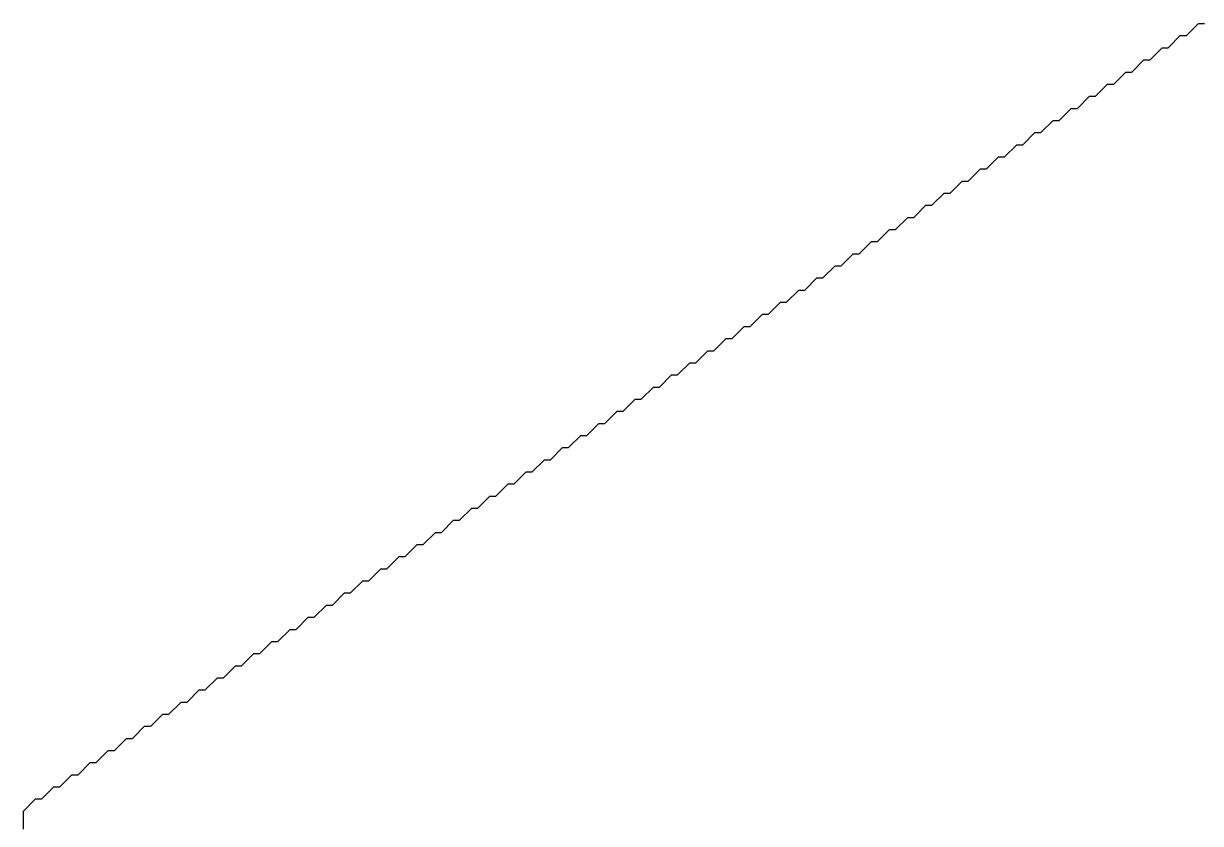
# Model space of a CAD drawing. Header units: millimetres. Extents: x 5 to 252589, y 5 to 415.
# Drawn here: x 371.67 to 387.86, y 343.25 to 354.25 of the extents above; entities that cross this region are included whole.
import ezdxf

# ---------------------------------------------------------------- set-up
doc = ezdxf.new("R2010")
doc.units = ezdxf.units.MM
doc.layers.add('OUTLINE', color=7, linetype='Continuous', lineweight=25)

msp = doc.modelspace()

# ---------------------------------------------------------------- linework, layer by layer
at = {"layer": 'OUTLINE', "color": 139, "true_color": 0x42544a}
msp.add_lwpolyline([(371.66667, 343.16667), (371.66667, 343.41667), (371.83333, 343.58333), (371.91667, 343.58333), (372.08333, 343.75), (372.16667, 343.75), (372.33333, 343.91667), (372.41667, 343.91667), (372.58333, 344.08333), (372.66667, 344.08333), (372.83333, 344.25), (372.91667, 344.25), (373.08333, 344.41667), (373.16667, 344.41667), (373.33333, 344.58333), (373.41667, 344.58333), (373.58333, 344.75), (373.66667, 344.75), (373.83333, 344.91667), (373.91667, 344.91667), (374.08333, 345.08333), (374.16667, 345.08333), (374.33333, 345.25), (374.41667, 345.25), (374.58333, 345.41667), (374.66667, 345.41667), (374.83333, 345.58333), (374.91667, 345.58333), (375.08333, 345.75), (375.16667, 345.75), (375.33333, 345.91667), (375.41667, 345.91667), (375.58333, 346.08333), (375.66667, 346.08333), (375.83333, 346.25), (375.91667, 346.25), (376.08333, 346.41667), (376.16667, 346.41667), (376.33333, 346.58333), (376.41667, 346.58333), (376.58333, 346.75), (376.66667, 346.75), (376.83333, 346.91667), (376.91667, 346.91667), (377.08333, 347.08333), (377.16667, 347.08333), (377.33333, 347.25), (377.41667, 347.25), (377.58333, 347.41667), (377.66667, 347.41667), (377.83333, 347.58333), (377.91667, 347.58333), (378.08333, 347.75), (378.16667, 347.75), (378.33333, 347.91667), (378.41667, 347.91667), (378.58333, 348.08333), (378.66667, 348.08333), (378.83333, 348.25), (378.91667, 348.25), (379.08333, 348.41667), (379.16667, 348.41667), (379.33333, 348.58333), (379.41667, 348.58333), (379.58333, 348.75), (379.66667, 348.75), (379.83333, 348.91667), (379.91667, 348.91667), (380.08333, 349.08333), (380.16667, 349.08333), (380.33333, 349.25), (380.41667, 349.25), (380.58333, 349.41667), (380.66667, 349.41667), (380.83333, 349.58333), (380.91667, 349.58333), (381.08333, 349.75), (381.16667, 349.75), (381.33333, 349.91667), (381.41667, 349.91667), (381.58333, 350.08333), (381.66667, 350.08333), (381.83333, 350.25), (381.91667, 350.25), (382.08333, 350.41667), (382.16667, 350.41667), (382.33333, 350.58333), (382.41667, 350.58333), (382.58333, 350.75), (382.66667, 350.75), (382.83333, 350.91667), (382.91667, 350.91667), (383.08333, 351.08333), (383.16667, 351.08333), (383.33333, 351.25), (383.41667, 351.25), (383.58333, 351.41667), (383.66667, 351.41667), (383.83333, 351.58333), (383.91667, 351.58333), (384.08333, 351.75), (384.16667, 351.75), (384.33333, 351.91667), (384.41667, 351.91667), (384.58333, 352.08333), (384.66667, 352.08333), (384.83333, 352.25), (384.91667, 352.25), (385.08333, 352.41667), (385.16667, 352.41667), (385.33333, 352.58333), (385.41667, 352.58333), (385.58333, 352.75), (385.66667, 352.75), (385.83333, 352.91667), (385.91667, 352.91667), (386.08333, 353.08333), (386.16667, 353.08333), (386.33333, 353.25), (386.41667, 353.25), (386.58333, 353.41667), (386.66667, 353.41667), (386.83333, 353.58333), (386.91667, 353.58333), (387.08333, 353.75), (387.16667, 353.75), (387.33333, 353.91667), (387.41667, 353.91667), (387.58333, 354.08333), (387.66667, 354.08333), (387.83333, 354.25), (387.91667, 354.25)], dxfattribs=at)

doc.saveas('drawing.dxf')
